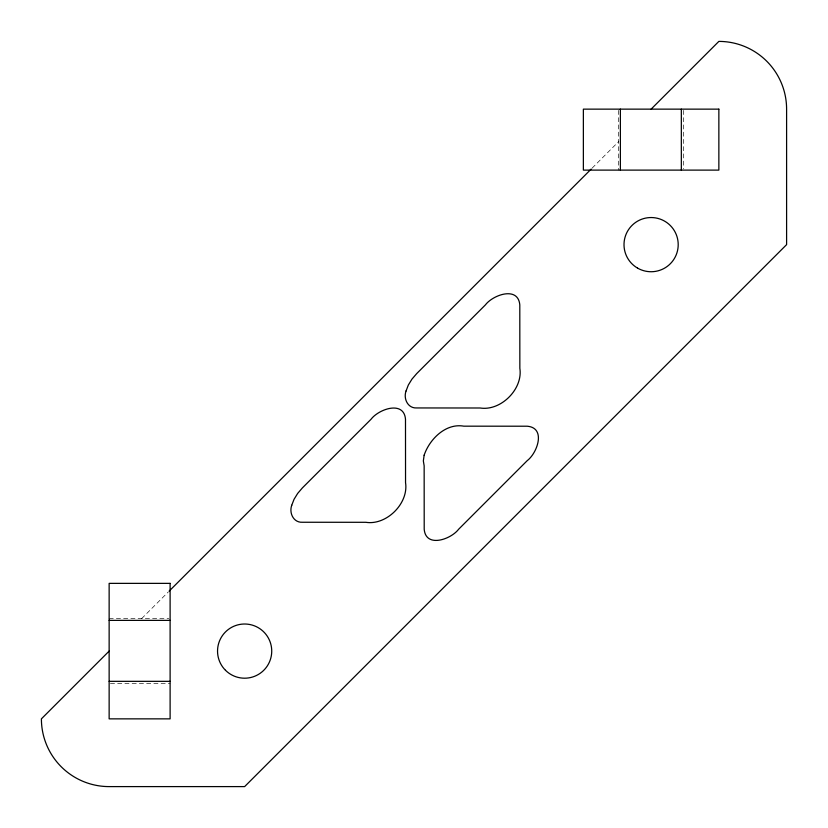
<?xml version="1.0" encoding="UTF-8"?>
<svg xmlns="http://www.w3.org/2000/svg" width="828" height="828" viewBox="0 0 828 828"><rect width="100%" height="100%" fill="white"/><g stroke="black" fill="none" stroke-linecap="round" stroke-linejoin="round"><path stroke-width="0.62" stroke-dasharray="4.14 3.1" d="M141.66 618.588L168.156 592.092M592.092 168.156L618.588 141.66M109.141 618.588L168.85 618.588M110.414 683.628L170.113 683.628M683.628 110.414L683.628 168.85M618.588 110.393L618.588 170.113"/><path stroke-width="1.24" d="M109.141 651.108L41.4 718.859A67.741 67.741 0 0 0 109.141 786.6L244.633 786.6L786.6 244.633L786.6 109.141A67.741 67.741 0 0 0 718.859 41.4L651.108 109.141M169.078 591.182L591.182 169.078M109.141 620.369L170.113 620.369M109.141 681.34L170.113 681.34M681.34 109.141L681.34 170.113M620.369 109.141L620.369 170.113M291.746 505.256C288.92 512.884 293.433 522.81 302.437 522.251L365.872 522.302C386.572 525.573 408.815 503.331 405.544 482.631L405.492 419.196C403.878 400.214 378.789 409.084 371.12 419.175L302.417 487.878L297.676 493.405L294.033 499.325L291.746 505.256M406.062 390.951C403.236 398.579 407.749 408.504 416.753 407.945L480.178 407.997C500.878 411.268 523.12 389.025 519.849 368.325L519.798 304.89C518.183 285.908 493.095 294.768 485.425 304.87L416.722 373.573L411.982 379.089L408.339 385.02L406.062 390.951M424.143 455.203L423.346 460.927L424.153 465.833L424.205 529.268C425.82 548.25 450.908 539.39 458.577 529.299L527.281 460.596C537.372 452.916 546.242 427.838 527.25 426.213L463.815 426.172C445.795 422.922 429.515 439.192 424.143 455.203M718.859 109.141L583.367 109.141L583.367 170.113L718.859 170.113L718.859 109.141M170.113 583.367L109.141 583.367L109.141 718.859L170.113 718.859L170.113 583.367M225.475 670.266A27.096 27.096 0 0 0 270.808 658.125A27.096 27.096 0 0 0 237.626 624.933A27.096 27.096 0 0 0 225.475 670.266M637.56 268.106A27.096 27.096 0 0 0 678.204 244.633A27.096 27.096 0 0 0 637.56 221.169A27.096 27.096 0 0 0 637.56 268.106"/></g></svg>
